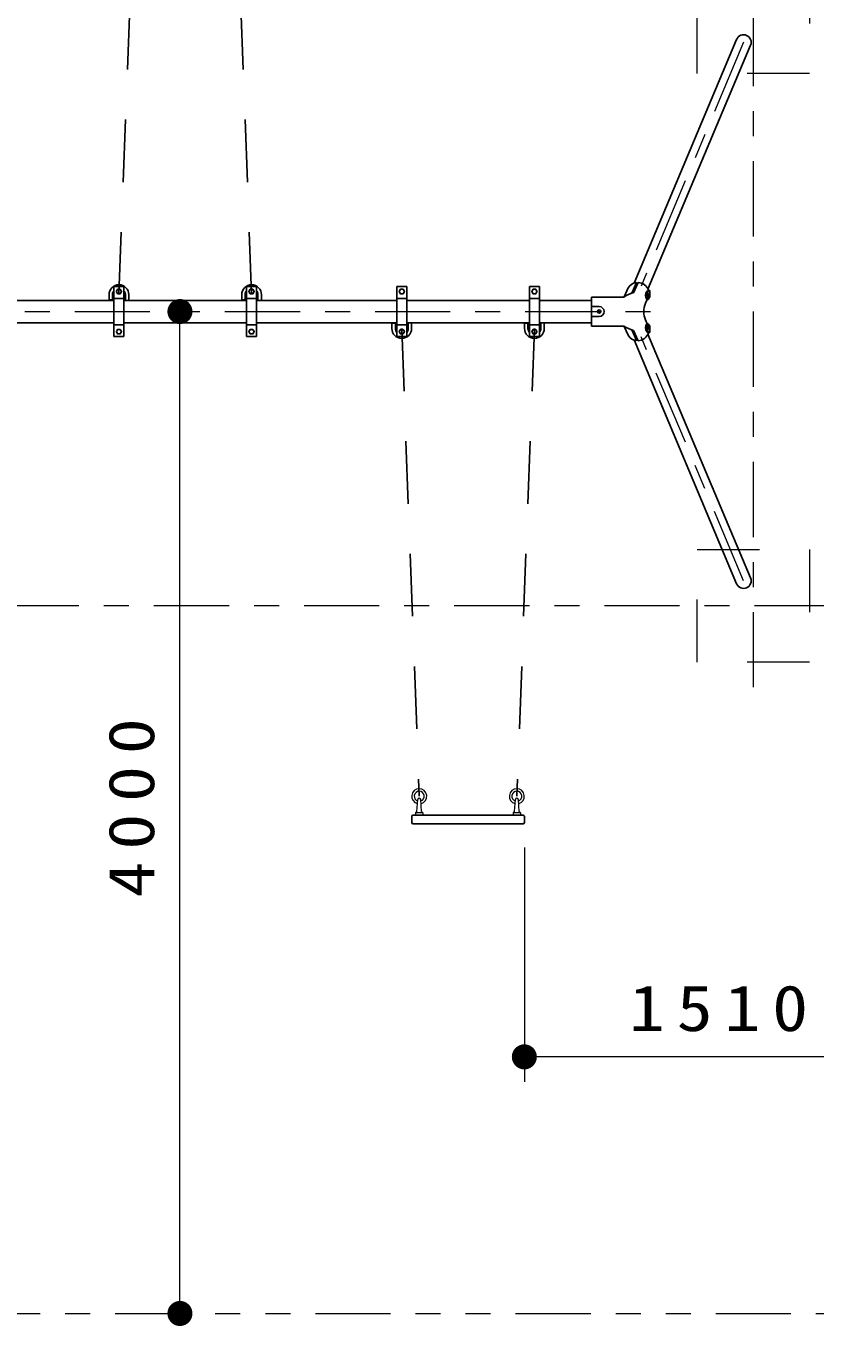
# Model space of a CAD drawing. Units: millimetres on the paper, with parts at other scales. Extents: x -385 to 0, y -5 to 267.
# Drawn here: x -66.1 to -34.6, y 117 to 168.9 of the extents above; entities that cross this region are included whole.
import ezdxf

# ---------------------------------------------------------------- set-up
doc = ezdxf.new("R2010")
doc.units = ezdxf.units.MM
for name, pattern in [('USER1', [4.5, 2.5, -2]), ('USER2', [6, 3, -1, 1, -1]), ('USER3', [8, 3, -1, 1, -1, 1, -1])]:
    doc.linetypes.add(name, pattern=pattern)
doc.layers.add('LY_1', color=7, linetype='Continuous', lineweight=13)
doc.styles.add('ＭＳ ゴシック', font='')
doc.styles.get('ＭＳ ゴシック').set_extended_font_data('MS Gothic')

# ---------------------------------------------------------------- blocks, each defined once
blk = doc.blocks.new('filled_dot')
at = {"color": 0, "linetype": 'Continuous', "lineweight": -2, "const_width": 1.25}
blk.add_lwpolyline([(-0.625, 0, 1), (0.625, 0, 1)], format="xyb", close=True, dxfattribs=at)

msp = doc.modelspace()

# ---------------------------------------------------------------- linework, layer by layer
at = {"layer": 'LY_1', "linetype": 'USER1', "lineweight": 25}
for p, q in [((-62.368, 158.191), (-61.668, 176.866)), ((-57.068, 158.191), (-57.769, 176.866)), ((-51.068, 156.841), (-50.368, 138.166)), ((-45.768, 156.841), (-46.469, 138.166))]:
    msp.add_line(p, q, dxfattribs=at)
at = {"layer": 'LY_1', "linetype": 'USER2'}
for p, q in [((-37.018, 142.516), (-37.018, 172.516)), ((-37.408, 168.266), (-41.506, 158.532)), ((-94.133, 157.516), (-40.214, 157.516)), ((-37.408, 146.766), (-41.506, 156.501)), ((-33.968, 145.766), (-100.568, 145.766))]:
    msp.add_line(p, q, dxfattribs=at)
at = {"layer": 'LY_1', "lineweight": 25}
for p, q in [((-37.687, 168.384), (-41.785, 158.649)), ((-37.129, 168.149), (-41.228, 158.414)), ((-62.568, 158.516), (-62.568, 156.516)), ((-62.568, 158.516), (-62.168, 158.516)), ((-62.168, 158.516), (-62.168, 156.516)), ((-57.268, 158.516), (-57.268, 156.516)), ((-57.268, 158.516), (-56.868, 158.516)), ((-56.868, 158.516), (-56.868, 156.516)), ((-51.268, 156.516), (-51.268, 158.516)), ((-51.268, 158.516), (-50.868, 158.516)), ((-50.868, 156.516), (-50.868, 158.516)), ((-45.968, 156.516), (-45.968, 158.516)), ((-45.968, 158.516), (-45.568, 158.516)), ((-45.568, 156.516), (-45.568, 158.516)), ((-42.174, 158.111), (-42.016, 158.461)), ((-41.877, 158.248), (-41.683, 158.677)), ((-41.804, 158.268), (-41.619, 158.678)), ((-41.673, 158.557), (-41.673, 158.678)), ((-41.206, 158.369), (-41.277, 158.323)), ((-41.157, 158.358), (-41.225, 158.315)), ((-41.157, 158.358), (-41.206, 158.369)), ((-41.157, 158.358), (-41.157, 158.1)), ((-67.368, 157.962), (-62.568, 157.962)), ((-62.763, 158.021), (-62.763, 158.191)), ((-62.763, 157.962), (-62.763, 158.021)), ((-62.663, 157.981), (-62.723, 157.981)), ((-62.623, 158.021), (-62.623, 158.191)), ((-62.623, 158.021), (-62.623, 157.981)), ((-62.623, 157.962), (-62.623, 157.981)), ((-62.168, 158.041), (-62.568, 158.041)), ((-62.168, 157.962), (-57.268, 157.962)), ((-62.113, 157.962), (-62.113, 158.191)), ((-61.973, 157.962), (-61.973, 158.191)), ((-57.463, 158.021), (-57.463, 158.191)), ((-57.463, 157.962), (-57.463, 158.021)), ((-57.363, 157.981), (-57.423, 157.981)), ((-57.323, 158.021), (-57.323, 158.191)), ((-57.323, 158.021), (-57.323, 157.981)), ((-57.323, 157.962), (-57.323, 157.981)), ((-56.868, 158.041), (-57.268, 158.041)), ((-56.868, 157.962), (-51.268, 157.962)), ((-56.813, 157.962), (-56.813, 158.191)), ((-56.673, 157.962), (-56.673, 158.191)), ((-50.868, 158.041), (-51.268, 158.041)), ((-50.868, 157.962), (-45.968, 157.962)), ((-45.568, 158.041), (-45.968, 158.041)), ((-45.568, 157.962), (-43.479, 157.962)), ((-43.479, 158.095), (-42.199, 158.095)), ((-43.479, 156.938), (-43.479, 158.095)), ((-41.329, 157.845), (-41.259, 158.001)), ((-41.225, 158.001), (-41.271, 158.001)), ((-41.157, 158.1), (-41.225, 158.001)), ((-43.181, 157.716), (-43.479, 157.716)), ((-43.181, 157.316), (-43.479, 157.316)), ((-67.368, 157.071), (-62.568, 157.071)), ((-62.168, 156.991), (-62.568, 156.991)), ((-62.168, 157.071), (-57.268, 157.071)), ((-56.868, 156.991), (-57.268, 156.991)), ((-56.868, 157.071), (-51.268, 157.071)), ((-51.463, 157.071), (-51.463, 157.011)), ((-51.463, 157.011), (-51.463, 156.841)), ((-51.363, 157.051), (-51.423, 157.051)), ((-51.323, 157.071), (-51.323, 157.051)), ((-51.323, 157.011), (-51.323, 157.051)), ((-51.323, 157.011), (-51.323, 156.841)), ((-50.868, 156.991), (-51.268, 156.991)), ((-50.868, 157.071), (-45.968, 157.071)), ((-50.813, 157.071), (-50.813, 156.841)), ((-50.673, 157.071), (-50.673, 156.841)), ((-46.163, 157.071), (-46.163, 157.011)), ((-46.163, 157.011), (-46.163, 156.841)), ((-46.063, 157.051), (-46.123, 157.051)), ((-46.023, 157.071), (-46.023, 157.051)), ((-46.023, 157.011), (-46.023, 157.051)), ((-46.023, 157.011), (-46.023, 156.841)), ((-45.568, 156.991), (-45.968, 156.991)), ((-45.568, 157.071), (-43.479, 157.071)), ((-45.513, 157.071), (-45.513, 156.841)), ((-45.373, 157.071), (-45.373, 156.841)), ((-43.479, 156.938), (-42.199, 156.938)), ((-42.174, 156.921), (-42.016, 156.572)), ((-41.877, 156.784), (-41.683, 156.355)), ((-41.804, 156.765), (-41.619, 156.354)), ((-41.329, 157.187), (-41.259, 157.032)), ((-41.225, 157.032), (-41.271, 157.032)), ((-41.157, 156.932), (-41.225, 157.032)), ((-41.157, 156.675), (-41.157, 156.932)), ((-62.568, 156.516), (-62.168, 156.516)), ((-57.268, 156.516), (-56.868, 156.516)), ((-51.268, 156.516), (-50.868, 156.516)), ((-45.968, 156.516), (-45.568, 156.516)), ((-37.687, 146.649), (-41.785, 156.384)), ((-41.673, 156.475), (-41.673, 156.354)), ((-41.206, 156.663), (-41.277, 156.709)), ((-37.129, 146.884), (-41.228, 156.618)), ((-41.157, 156.675), (-41.225, 156.718)), ((-41.157, 156.675), (-41.206, 156.663)), ((-50.668, 137.366), (-50.668, 137.116)), ((-50.618, 137.416), (-46.269, 137.416)), ((-50.618, 137.066), (-46.219, 137.066)), ((-46.218, 137.416), (-46.269, 137.416)), ((-46.169, 137.366), (-46.169, 137.116))]:
    msp.add_line(p, q, dxfattribs=at)
at = {"layer": 'LY_1'}
for p, q in [((-59.931, 117.516), (-59.931, 157.516)), ((-50.466, 137.553), (-50.429, 138.031)), ((-50.272, 137.553), (-50.309, 138.031)), ((-46.566, 137.553), (-46.529, 138.031)), ((-46.372, 137.553), (-46.409, 138.031)), ((-50.519, 137.504), (-50.519, 137.428)), ((-50.507, 137.516), (-50.231, 137.516)), ((-50.219, 137.504), (-50.219, 137.428)), ((-46.619, 137.504), (-46.619, 137.428)), ((-46.607, 137.516), (-46.331, 137.516)), ((-46.319, 137.504), (-46.319, 137.428)), ((-46.169, 136.116), (-46.169, 126.761)), ((-31.018, 127.761), (-46.169, 127.761))]:
    msp.add_line(p, q, dxfattribs=at)
at = {"layer": 'LY_1', "linetype": 'USER3'}
msp.add_line((-102.518, 117.516), (-31.018, 117.516), dxfattribs=at)
at = {"layer": 'LY_1', "linetype": 'USER1'}
for points in [[(-39.268, 171.516), (-34.768, 171.516), (-34.768, 167.016), (-39.268, 167.016)], [(-39.268, 148.016), (-34.768, 148.016), (-34.768, 143.516), (-39.268, 143.516)], [(-39.268, 148.016), (-34.768, 148.016), (-34.768, 143.516), (-39.268, 143.516)]]:
    msp.add_lwpolyline(points, close=True, dxfattribs=at)
at = {"layer": 'LY_1', "lineweight": 25}
for points in [[(-62.316, 158.406), (-62.264, 158.316), (-62.316, 158.226), (-62.42, 158.226), (-62.472, 158.316), (-62.42, 158.406)], [(-57.016, 158.406), (-56.964, 158.316), (-57.016, 158.226), (-57.12, 158.226), (-57.172, 158.316), (-57.12, 158.406)], [(-51.016, 158.226), (-50.964, 158.316), (-51.016, 158.406), (-51.12, 158.406), (-51.172, 158.316), (-51.12, 158.226)], [(-45.716, 158.226), (-45.664, 158.316), (-45.716, 158.406), (-45.82, 158.406), (-45.872, 158.316), (-45.82, 158.226)], [(-62.316, 156.806), (-62.264, 156.716), (-62.316, 156.626), (-62.42, 156.626), (-62.472, 156.716), (-62.42, 156.806)], [(-57.016, 156.806), (-56.964, 156.716), (-57.016, 156.626), (-57.12, 156.626), (-57.172, 156.716), (-57.12, 156.806)], [(-51.016, 156.626), (-50.964, 156.716), (-51.016, 156.806), (-51.12, 156.806), (-51.172, 156.716), (-51.12, 156.626)], [(-45.716, 156.626), (-45.664, 156.716), (-45.716, 156.806), (-45.82, 156.806), (-45.872, 156.716), (-45.82, 156.626)]]:
    msp.add_lwpolyline(points, close=True, dxfattribs=at)
msp.add_circle((-43.179, 157.516), 0.07, dxfattribs=at)
for centre, radius, start, end in [((-37.408, 168.266), 0.302, 337.1668, 157.1668), ((-62.368, 158.191), 0.395, 0, 180), ((-62.368, 158.191), 0.255, 141.6585, 180), ((-62.368, 158.191), 0.255, 0, 38.3415), ((-57.068, 158.191), 0.395, 0, 180), ((-57.068, 158.191), 0.255, 141.6585, 180), ((-57.068, 158.191), 0.255, 0, 38.3415), ((-41.657, 158.273), 0.405, 93.6677, 152.4225), ((-41.643, 158.215), 0.464, 19.4224, 87.0298), ((-41.059, 158.167), 0.269, 144.299, 218.0673), ((-41.007, 158.158), 0.269, 144.299, 215.701), ((-62.723, 158.021), 0.04, 180, 270), ((-62.663, 158.021), 0.04, 270, 0), ((-57.423, 158.021), 0.04, 180, 270), ((-57.363, 158.021), 0.04, 270, 0), ((-41.528, 157.1), 1.2, 103.302, 123.9834), ((-40.6, 157.516), 0.8, 155.6952, 204.3048), ((-40.854, 158.153), 0.358, 174.4338, 180.0996), ((-40.854, 158.151), 0.358, 179.9004, 185.5662), ((-41.099, 158.18), 0.111, 161.2748, 176.3914), ((-41.099, 158.124), 0.111, 183.6086, 198.7252), ((-41.19, 158.211), 0.0144, 137.8762, 161.1724), ((-41.19, 158.093), 0.0144, 198.8276, 222.1238), ((-41.199, 158.219), 0.0026, 39.4966, 140.9243), ((-41.199, 158.085), 0.0026, 219.0757, 320.5034), ((-41.208, 158.211), 0.0144, 18.8276, 42.1238), ((-41.208, 158.093), 0.0144, 317.8762, 341.1724), ((-41.299, 158.18), 0.111, 3.6086, 18.7252), ((-41.299, 158.124), 0.111, 341.2748, 356.3914), ((-41.544, 158.153), 0.358, 359.9004, 5.5662), ((-41.544, 158.151), 0.358, 354.4338, 0.0996), ((-43.181, 157.516), 0.2, 270, 90), ((-51.423, 157.011), 0.04, 90, 180), ((-51.068, 156.841), 0.395, 180, 0), ((-51.363, 157.011), 0.04, 0, 90), ((-51.068, 156.841), 0.255, 180, 218.3415), ((-51.068, 156.841), 0.255, 321.6585, 0), ((-46.123, 157.011), 0.04, 90, 180), ((-45.768, 156.841), 0.395, 180, 0), ((-46.063, 157.011), 0.04, 0, 90), ((-45.768, 156.841), 0.255, 180, 218.3415), ((-45.768, 156.841), 0.255, 321.6585, 0), ((-41.528, 157.933), 1.2, 236.0166, 256.698), ((-41.059, 156.866), 0.269, 141.9327, 215.701), ((-41.007, 156.875), 0.269, 144.299, 215.701), ((-40.854, 156.881), 0.358, 174.4338, 180.0996), ((-40.854, 156.88), 0.358, 179.9004, 185.5662), ((-41.099, 156.909), 0.111, 161.2748, 176.3914), ((-41.099, 156.852), 0.111, 183.6086, 198.7252), ((-41.19, 156.94), 0.0144, 137.8762, 161.1724), ((-41.19, 156.821), 0.0144, 198.8276, 222.1238), ((-41.199, 156.948), 0.0026, 39.4966, 140.9243), ((-41.199, 156.813), 0.0026, 219.0757, 320.5034), ((-41.208, 156.94), 0.0144, 18.8276, 42.1238), ((-41.208, 156.821), 0.0144, 317.8762, 341.1724), ((-41.299, 156.909), 0.111, 3.6086, 18.7252), ((-41.299, 156.852), 0.111, 341.2748, 356.3914), ((-41.544, 156.881), 0.358, 359.9004, 5.5662), ((-41.544, 156.88), 0.358, 354.4338, 0.0996), ((-41.657, 156.759), 0.405, 207.5775, 266.3322), ((-41.643, 156.817), 0.464, 272.9702, 340.5776), ((-37.408, 146.766), 0.302, 202.8332, 22.8332), ((-50.618, 137.366), 0.05, 90, 180), ((-50.618, 137.116), 0.05, 180, 270), ((-46.219, 137.366), 0.05, 0, 90), ((-46.219, 137.116), 0.05, 270, 0)]:
    msp.add_arc(centre, radius, start, end, dxfattribs=at)
at = {"layer": 'LY_1'}
for centre, radius, start, end in [((-50.368, 138.166), 0.3, 283.8846, 256.1154), ((-50.368, 138.166), 0.2, 288.6765, 251.3235), ((-50.369, 138.026), 0.06, 4.4642, 175.5358), ((-46.469, 138.166), 0.3, 283.8846, 256.1154), ((-46.469, 138.166), 0.2, 288.6765, 251.3235), ((-46.469, 138.026), 0.06, 4.4642, 175.5358), ((-50.506, 137.556), 0.04, 270, 355.5358), ((-50.232, 137.556), 0.04, 184.4642, 270), ((-46.606, 137.556), 0.04, 270, 355.5358), ((-46.332, 137.556), 0.04, 184.4642, 270), ((-50.507, 137.504), 0.012, 90, 180), ((-50.507, 137.428), 0.012, 180, 270), ((-50.231, 137.504), 0.012, 0, 90), ((-50.231, 137.428), 0.012, 270, 0), ((-46.607, 137.504), 0.012, 90, 180), ((-46.607, 137.428), 0.012, 180, 270), ((-46.331, 137.504), 0.012, 0, 90), ((-46.331, 137.428), 0.012, 270, 0)]:
    msp.add_arc(centre, radius, start, end, dxfattribs=at)

# ---------------------------------------------------------------- block references
at = {"layer": 'LY_1', "xscale": 0.4, "yscale": 0.4}
for p, rotation in [((-59.931, 157.516), 270), ((-59.931, 117.516), 90)]:
    msp.add_blockref('filled_dot', p, dxfattribs=dict(at, rotation=rotation))
msp.add_blockref('filled_dot', (-46.169, 127.761), dxfattribs=at)

# ---------------------------------------------------------------- texts
at = {"layer": 'LY_1', "insert": (-60.931, 137.94), "char_height": 1.833, "attachment_point": 8, "rotation": 90, "style": 'ＭＳ ゴシック'}
msp.add_mtext('\\T1.33;\\W1.15;4000', dxfattribs=at)
at = {"layer": 'LY_1', "insert": (-38.172, 128.761), "char_height": 1.833, "attachment_point": 8, "style": 'ＭＳ ゴシック'}
msp.add_mtext('\\T1.33;\\W1.15;1510', dxfattribs=at)

doc.saveas('drawing.dxf')
